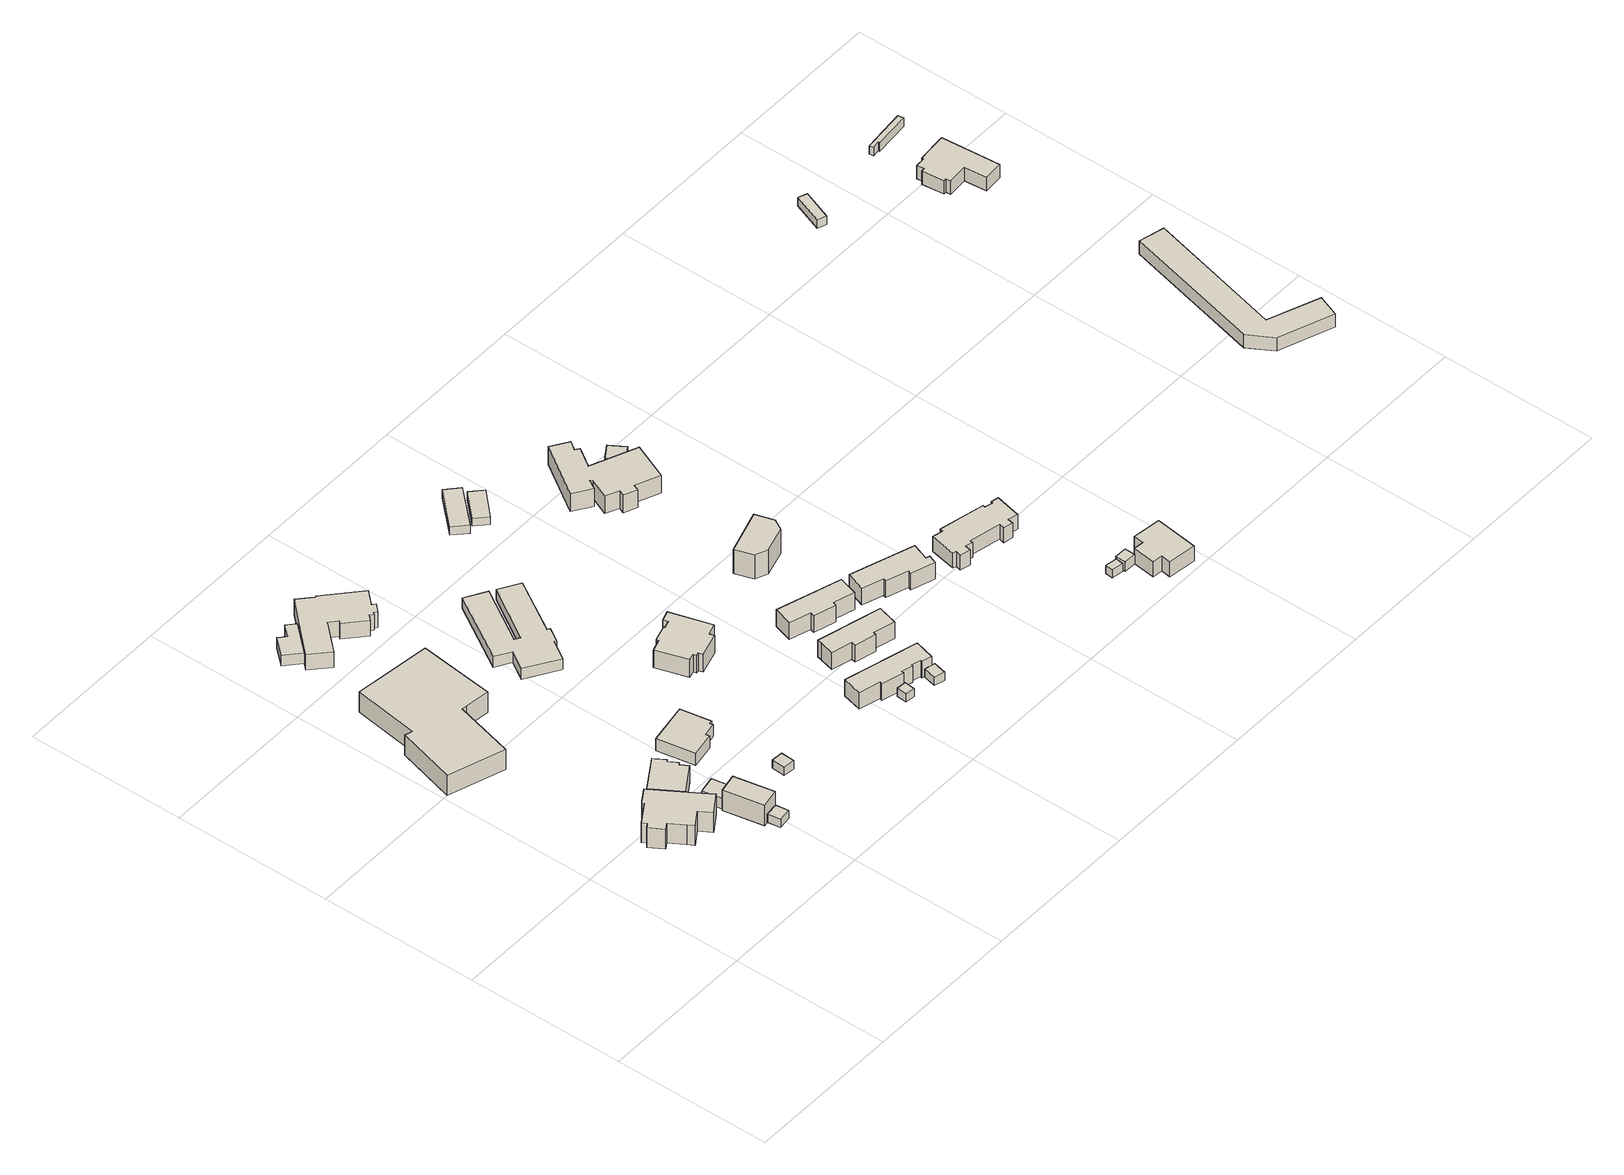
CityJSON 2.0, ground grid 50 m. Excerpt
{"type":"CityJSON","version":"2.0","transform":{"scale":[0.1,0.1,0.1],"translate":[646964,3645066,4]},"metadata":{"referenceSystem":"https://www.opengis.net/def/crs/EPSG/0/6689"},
"CityObjects":{
"building1":{"type":"Building","attributes":{"対照番号":"32161","class":"3001","usage":"411","yearOfConstruction":1986,"measuredHeight":8.7,"storeysAboveGround":1,"storeysBelowGround":0,"RiverFloodingRiskAttribute.description":"1","RiverFloodingRiskAttribute.rank":"3","RiverFloodingRiskAttribute.depth":3.7,"RiverFloodingRiskAttribute.adminType":"1","RiverFloodingRiskAttribute.scale":"2","RiverFloodingRiskAttribute.duration":62.4,"HighTideRiskAttribute.description":"1","HighTideRiskAttribute.rankOrg":"4","HighTideRiskAttribute.depth":1.94,"BuildingDetailAttribute.totalFloorArea":139,"BuildingDetailAttribute.buildingFootprintArea":139,"BuildingDetailAttribute.buildingStructureType":"601","BuildingDetailAttribute.buildingStructureOrgType":"601","BuildingDetailAttribute.urbanPlanType":"21","BuildingDetailAttribute.majorUsage":"411","BuildingDetailAttribute.orgUsage2":"4111","BuildingDetailAttribute.surveyYear":2022,"BuildingIDAttribute.prefecture":"43","BuildingIDAttribute.city":"43206"},"geometry":[{"type":"Solid","lod":"1","boundaries":[[[[0,1,2,3,4,5,6,7,8,9,10,11,12,13]],[[12,14,15,13]],[[11,16,14,12]],[[10,17,16,11]],[[9,18,17,10]],[[8,19,18,9]],[[7,20,19,8]],[[6,21,20,7]],[[5,22,21,6]],[[4,23,22,5]],[[3,24,23,4]],[[2,25,24,3]],[[1,26,25,2]],[[0,27,26,1]],[[13,15,27,0]],[[14,16,17,18,19,20,21,22,23,24,25,26,27,15]]]]}]},
"building2":{"type":"Building","attributes":{"対照番号":"32214","class":"3001","usage":"431","yearOfConstruction":1980,"measuredHeight":9.1,"storeysAboveGround":1,"storeysBelowGround":0,"RiverFloodingRiskAttribute.description":"1","RiverFloodingRiskAttribute.rank":"3","RiverFloodingRiskAttribute.depth":3.55,"RiverFloodingRiskAttribute.adminType":"1","RiverFloodingRiskAttribute.scale":"2","RiverFloodingRiskAttribute.duration":57.8,"HighTideRiskAttribute.description":"1","HighTideRiskAttribute.rankOrg":"4","HighTideRiskAttribute.depth":2.07,"BuildingDetailAttribute.totalFloorArea":484,"BuildingDetailAttribute.buildingFootprintArea":484,"BuildingDetailAttribute.buildingStructureType":"604","BuildingDetailAttribute.buildingStructureOrgType":"604","BuildingDetailAttribute.urbanPlanType":"21","BuildingDetailAttribute.majorUsage":"431","BuildingDetailAttribute.orgUsage2":"4312","BuildingDetailAttribute.surveyYear":2022,"BuildingIDAttribute.prefecture":"43","BuildingIDAttribute.city":"43206"},"geometry":[{"type":"Solid","lod":"1","boundaries":[[[[28,29,30,31,32,33,34,35,36,37]],[[36,38,39,37]],[[35,40,38,36]],[[34,41,40,35]],[[33,42,41,34]],[[32,43,42,33]],[[31,44,43,32]],[[30,45,44,31]],[[29,46,45,30]],[[28,47,46,29]],[[37,39,47,28]],[[38,40,41,42,43,44,45,46,47,39]]]]}]},
"building3":{"type":"Building","attributes":{"対照番号":"32169","class":"3001","usage":"411","yearOfConstruction":1970,"measuredHeight":7.9,"storeysAboveGround":2,"storeysBelowGround":0,"RiverFloodingRiskAttribute.description":"1","RiverFloodingRiskAttribute.rank":"3","RiverFloodingRiskAttribute.depth":3.73,"RiverFloodingRiskAttribute.adminType":"1","RiverFloodingRiskAttribute.scale":"2","RiverFloodingRiskAttribute.duration":62.4,"HighTideRiskAttribute.description":"1","HighTideRiskAttribute.rankOrg":"4","HighTideRiskAttribute.depth":1.89,"BuildingDetailAttribute.totalFloorArea":150,"BuildingDetailAttribute.buildingFootprintArea":100,"BuildingDetailAttribute.buildingStructureType":"601","BuildingDetailAttribute.buildingStructureOrgType":"601","BuildingDetailAttribute.urbanPlanType":"21","BuildingDetailAttribute.majorUsage":"411","BuildingDetailAttribute.orgUsage2":"4111","BuildingDetailAttribute.surveyYear":2022,"BuildingIDAttribute.prefecture":"43","BuildingIDAttribute.city":"43206"},"geometry":[{"type":"Solid","lod":"1","boundaries":[[[[48,49,50,51,52,53,54,55]],[[54,56,57,55]],[[53,58,56,54]],[[52,59,58,53]],[[51,60,59,52]],[[50,61,60,51]],[[49,62,61,50]],[[48,63,62,49]],[[55,57,63,48]],[[56,58,59,60,61,62,63,57]]]]}]},
"building4":{"type":"Building","attributes":{"class":"3003","usage":"411","yearOfConstruction":"0001","measuredHeight":-9999,"storeysAboveGround":1,"storeysBelowGround":0,"RiverFloodingRiskAttribute.description":"1","RiverFloodingRiskAttribute.rank":"3","RiverFloodingRiskAttribute.depth":3.76,"RiverFloodingRiskAttribute.adminType":"1","RiverFloodingRiskAttribute.scale":"2","RiverFloodingRiskAttribute.duration":57.1,"HighTideRiskAttribute.description":"1","HighTideRiskAttribute.rankOrg":"4","HighTideRiskAttribute.depth":2.51,"BuildingDetailAttribute.totalFloorArea":16,"BuildingDetailAttribute.buildingFootprintArea":16,"BuildingDetailAttribute.buildingStructureType":"601","BuildingDetailAttribute.buildingStructureOrgType":"601","BuildingDetailAttribute.urbanPlanType":"21","BuildingDetailAttribute.majorUsage":"411","BuildingDetailAttribute.orgUsage2":"4111","BuildingDetailAttribute.surveyYear":2022,"BuildingIDAttribute.prefecture":"43","BuildingIDAttribute.city":"43206"},"geometry":[{"type":"Solid","lod":"1","boundaries":[[[[64,65,66,67]],[[66,68,69,67]],[[65,70,68,66]],[[64,71,70,65]],[[67,69,71,64]],[[68,70,71,69]]]]}]},
"building5":{"type":"Building","attributes":{"対照番号":"32081","class":"3001","usage":"411","yearOfConstruction":1971,"measuredHeight":7.9,"storeysAboveGround":1,"storeysBelowGround":0,"RiverFloodingRiskAttribute.description":"1","RiverFloodingRiskAttribute.rank":"3","RiverFloodingRiskAttribute.depth":3.87,"RiverFloodingRiskAttribute.adminType":"1","RiverFloodingRiskAttribute.scale":"2","RiverFloodingRiskAttribute.duration":57.1,"HighTideRiskAttribute.description":"1","HighTideRiskAttribute.rankOrg":"4","HighTideRiskAttribute.depth":2.42,"BuildingDetailAttribute.totalFloorArea":78,"BuildingDetailAttribute.buildingFootprintArea":78,"BuildingDetailAttribute.buildingStructureType":"601","BuildingDetailAttribute.buildingStructureOrgType":"601","BuildingDetailAttribute.urbanPlanType":"21","BuildingDetailAttribute.majorUsage":"411","BuildingDetailAttribute.orgUsage2":"4111","BuildingDetailAttribute.surveyYear":2022,"BuildingIDAttribute.prefecture":"43","BuildingIDAttribute.city":"43206"},"geometry":[{"type":"Solid","lod":"1","boundaries":[[[[72,73,74,75]],[[74,76,77,75]],[[73,78,76,74]],[[72,79,78,73]],[[75,77,79,72]],[[76,78,79,77]]]]}]},
"building6":{"type":"Building","attributes":{"対照番号":"32170","class":"3001","usage":"411","yearOfConstruction":1970,"measuredHeight":6.6,"storeysAboveGround":1,"storeysBelowGround":0,"RiverFloodingRiskAttribute.description":"1","RiverFloodingRiskAttribute.rank":"3","RiverFloodingRiskAttribute.depth":3.94,"RiverFloodingRiskAttribute.adminType":"1","RiverFloodingRiskAttribute.scale":"2","RiverFloodingRiskAttribute.duration":57.1,"HighTideRiskAttribute.description":"1","HighTideRiskAttribute.rankOrg":"4","HighTideRiskAttribute.depth":2.49,"BuildingDetailAttribute.totalFloorArea":34,"BuildingDetailAttribute.buildingFootprintArea":34,"BuildingDetailAttribute.buildingStructureType":"601","BuildingDetailAttribute.buildingStructureOrgType":"601","BuildingDetailAttribute.urbanPlanType":"21","BuildingDetailAttribute.majorUsage":"411","BuildingDetailAttribute.orgUsage2":"4111","BuildingDetailAttribute.surveyYear":2022,"BuildingIDAttribute.prefecture":"43","BuildingIDAttribute.city":"43206"},"geometry":[{"type":"Solid","lod":"1","boundaries":[[[[80,81,82,83]],[[82,84,85,83]],[[81,86,84,82]],[[80,87,86,81]],[[83,85,87,80]],[[84,86,87,85]]]]}]},
"building7":{"type":"Building","attributes":{"対照番号":"32220","class":"3001","usage":"411","yearOfConstruction":"0001","measuredHeight":4.8,"storeysAboveGround":2,"storeysBelowGround":0,"RiverFloodingRiskAttribute.description":"1","RiverFloodingRiskAttribute.rank":"3","RiverFloodingRiskAttribute.depth":3.21,"RiverFloodingRiskAttribute.adminType":"1","RiverFloodingRiskAttribute.scale":"2","RiverFloodingRiskAttribute.duration":61.1,"HighTideRiskAttribute.description":"1","HighTideRiskAttribute.rankOrg":"4","HighTideRiskAttribute.depth":1.62,"BuildingDetailAttribute.totalFloorArea":88,"BuildingDetailAttribute.buildingFootprintArea":59,"BuildingDetailAttribute.buildingStructureType":"601","BuildingDetailAttribute.buildingStructureOrgType":"601","BuildingDetailAttribute.urbanPlanType":"21","BuildingDetailAttribute.majorUsage":"411","BuildingDetailAttribute.orgUsage2":"4111","BuildingDetailAttribute.surveyYear":2022,"BuildingIDAttribute.prefecture":"43","BuildingIDAttribute.city":"43206"},"geometry":[{"type":"Solid","lod":"1","boundaries":[[[[88,89,90,91,92,93,94,95]],[[94,96,97,95]],[[93,98,96,94]],[[92,99,98,93]],[[91,100,99,92]],[[90,101,100,91]],[[89,102,101,90]],[[88,103,102,89]],[[95,97,103,88]],[[96,98,99,100,101,102,103,97]]]]}]},
"building8":{"type":"Building","attributes":{"対照番号":"32167","class":"3001","usage":"411","yearOfConstruction":1992,"measuredHeight":5.3,"storeysAboveGround":1,"storeysBelowGround":0,"RiverFloodingRiskAttribute.description":"1","RiverFloodingRiskAttribute.rank":"3","RiverFloodingRiskAttribute.depth":3.11,"RiverFloodingRiskAttribute.adminType":"1","RiverFloodingRiskAttribute.scale":"2","RiverFloodingRiskAttribute.duration":62.2,"HighTideRiskAttribute.description":"1","HighTideRiskAttribute.rankOrg":"4","HighTideRiskAttribute.depth":1.49,"BuildingDetailAttribute.totalFloorArea":99,"BuildingDetailAttribute.buildingFootprintArea":99,"BuildingDetailAttribute.buildingStructureType":"601","BuildingDetailAttribute.buildingStructureOrgType":"601","BuildingDetailAttribute.urbanPlanType":"21","BuildingDetailAttribute.majorUsage":"411","BuildingDetailAttribute.orgUsage2":"4111","BuildingDetailAttribute.surveyYear":2022,"BuildingIDAttribute.prefecture":"43","BuildingIDAttribute.city":"43206"},"geometry":[{"type":"Solid","lod":"1","boundaries":[[[[104,105,106,107,108,109,110,111]],[[110,112,113,111]],[[109,114,112,110]],[[108,115,114,109]],[[107,116,115,108]],[[106,117,116,107]],[[105,118,117,106]],[[104,119,118,105]],[[111,113,119,104]],[[112,114,115,116,117,118,119,113]]]]}]},
"building9":{"type":"Building","attributes":{"対照番号":"32080","class":"3001","usage":"461","yearOfConstruction":"0001","measuredHeight":-9999,"storeysAboveGround":9999,"storeysBelowGround":9999,"RiverFloodingRiskAttribute.description":"1","RiverFloodingRiskAttribute.rank":"3","RiverFloodingRiskAttribute.depth":4.16,"RiverFloodingRiskAttribute.adminType":"1","RiverFloodingRiskAttribute.scale":"2","RiverFloodingRiskAttribute.duration":62.9,"HighTideRiskAttribute.description":"1","HighTideRiskAttribute.rankOrg":"4","HighTideRiskAttribute.depth":2.47,"BuildingDetailAttribute.totalFloorArea":-9999,"BuildingDetailAttribute.buildingFootprintArea":-9999,"BuildingDetailAttribute.buildingStructureType":"611","BuildingDetailAttribute.buildingStructureOrgType":"611","BuildingDetailAttribute.urbanPlanType":"21","BuildingDetailAttribute.majorUsage":"461","BuildingDetailAttribute.orgUsage2":"9999","BuildingDetailAttribute.surveyYear":"0001","BuildingIDAttribute.prefecture":"43","BuildingIDAttribute.city":"43206"},"geometry":[{"type":"Solid","lod":"1","boundaries":[[[[120,121,122,123]],[[122,124,125,123]],[[121,126,124,122]],[[120,127,126,121]],[[123,125,127,120]],[[124,126,127,125]]]]}]},
"building10":{"type":"Building","attributes":{"class":"3001","usage":"411","yearOfConstruction":"0001","measuredHeight":8.2,"storeysAboveGround":2,"storeysBelowGround":0,"RiverFloodingRiskAttribute.description":"1","RiverFloodingRiskAttribute.rank":"3","RiverFloodingRiskAttribute.depth":3.04,"RiverFloodingRiskAttribute.adminType":"1","RiverFloodingRiskAttribute.scale":"2","RiverFloodingRiskAttribute.duration":25.3,"HighTideRiskAttribute.description":"1","HighTideRiskAttribute.rankOrg":"4","HighTideRiskAttribute.depth":1.55,"BuildingDetailAttribute.totalFloorArea":241,"BuildingDetailAttribute.buildingFootprintArea":161,"BuildingDetailAttribute.buildingStructureType":"601","BuildingDetailAttribute.buildingStructureOrgType":"601","BuildingDetailAttribute.urbanPlanType":"21","BuildingDetailAttribute.majorUsage":"411","BuildingDetailAttribute.orgUsage2":"4111","BuildingDetailAttribute.surveyYear":2022,"BuildingIDAttribute.prefecture":"43","BuildingIDAttribute.city":"43206"},"geometry":[{"type":"Solid","lod":"1","boundaries":[[[[128,129,130,131,132,133,134,135,136,137,138,139,140,141,142,143,144,145]],[[144,146,147,145]],[[143,148,146,144]],[[142,149,148,143]],[[141,150,149,142]],[[140,151,150,141]],[[139,152,151,140]],[[138,153,152,139]],[[137,154,153,138]],[[136,155,154,137]],[[135,156,155,136]],[[134,157,156,135]],[[133,158,157,134]],[[132,159,158,133]],[[131,160,159,132]],[[130,161,160,131]],[[129,162,161,130]],[[128,163,162,129]],[[145,147,163,128]],[[146,148,149,150,151,152,153,154,155,156,157,158,159,160,161,162,163,147]]]]}]},
"building11":{"type":"Building","attributes":{"class":"3001","usage":"422","yearOfConstruction":2003,"measuredHeight":4.5,"storeysAboveGround":1,"storeysBelowGround":0,"RiverFloodingRiskAttribute.description":"1","RiverFloodingRiskAttribute.rank":"3","RiverFloodingRiskAttribute.depth":3.65,"RiverFloodingRiskAttribute.adminType":"1","RiverFloodingRiskAttribute.scale":"2","RiverFloodingRiskAttribute.duration":60.7,"HighTideRiskAttribute.description":"1","HighTideRiskAttribute.rankOrg":"4","HighTideRiskAttribute.depth":2.16,"BuildingDetailAttribute.totalFloorArea":389,"BuildingDetailAttribute.buildingFootprintArea":389,"BuildingDetailAttribute.buildingStructureType":"601","BuildingDetailAttribute.buildingStructureOrgType":"601","BuildingDetailAttribute.urbanPlanType":"21","BuildingDetailAttribute.majorUsage":"422","BuildingDetailAttribute.orgUsage2":"4226","BuildingDetailAttribute.surveyYear":2022,"BuildingIDAttribute.prefecture":"43","BuildingIDAttribute.city":"43206"},"geometry":[{"type":"Solid","lod":"1","boundaries":[[[[164,165,166,167,168,169,170,171,172,173,174,175,176,177]],[[176,178,179,177]],[[175,180,178,176]],[[174,181,180,175]],[[173,182,181,174]],[[172,183,182,173]],[[171,184,183,172]],[[170,185,184,171]],[[169,186,185,170]],[[168,187,186,169]],[[167,188,187,168]],[[166,189,188,167]],[[165,190,189,166]],[[164,191,190,165]],[[177,179,191,164]],[[178,180,181,182,183,184,185,186,187,188,189,190,191,179]]]]}]},
"building12":{"type":"Building","attributes":{"対照番号":"32176","class":"3001","usage":"411","yearOfConstruction":1984,"measuredHeight":7.9,"storeysAboveGround":1,"storeysBelowGround":0,"RiverFloodingRiskAttribute.description":"1","RiverFloodingRiskAttribute.rank":"3","RiverFloodingRiskAttribute.depth":4.77,"RiverFloodingRiskAttribute.adminType":"1","RiverFloodingRiskAttribute.scale":"2","RiverFloodingRiskAttribute.duration":63.1,"HighTideRiskAttribute.description":"1","HighTideRiskAttribute.rankOrg":"4","HighTideRiskAttribute.depth":2.95,"BuildingDetailAttribute.totalFloorArea":116,"BuildingDetailAttribute.buildingFootprintArea":116,"BuildingDetailAttribute.buildingStructureType":"601","BuildingDetailAttribute.buildingStructureOrgType":"601","BuildingDetailAttribute.urbanPlanType":"21","BuildingDetailAttribute.majorUsage":"411","BuildingDetailAttribute.orgUsage2":"4111","BuildingDetailAttribute.surveyYear":2022,"BuildingIDAttribute.prefecture":"43","BuildingIDAttribute.city":"43206"},"geometry":[{"type":"Solid","lod":"1","boundaries":[[[[192,193,194,195,196,197,198,199,200,201,202,203,204,205,206,207]],[[206,208,209,207]],[[205,210,208,206]],[[204,211,210,205]],[[203,212,211,204]],[[202,213,212,203]],[[201,214,213,202]],[[200,215,214,201]],[[199,216,215,200]],[[198,217,216,199]],[[197,218,217,198]],[[196,219,218,197]],[[195,220,219,196]],[[194,221,220,195]],[[193,222,221,194]],[[192,223,222,193]],[[207,209,223,192]],[[208,210,211,212,213,214,215,216,217,218,219,220,221,222,223,209]]]]}]},
"building13":{"type":"Building","attributes":{"対照番号":"32086","class":"3001","usage":"461","yearOfConstruction":"0001","measuredHeight":-9999,"storeysAboveGround":9999,"storeysBelowGround":9999,"RiverFloodingRiskAttribute.description":"1","RiverFloodingRiskAttribute.rank":"2","RiverFloodingRiskAttribute.depth":2.85,"RiverFloodingRiskAttribute.adminType":"1","RiverFloodingRiskAttribute.scale":"2","RiverFloodingRiskAttribute.duration":56.9,"HighTideRiskAttribute.description":"1","HighTideRiskAttribute.rankOrg":"4","HighTideRiskAttribute.depth":1.08,"BuildingDetailAttribute.totalFloorArea":-9999,"BuildingDetailAttribute.buildingFootprintArea":-9999,"BuildingDetailAttribute.buildingStructureType":"611","BuildingDetailAttribute.buildingStructureOrgType":"611","BuildingDetailAttribute.urbanPlanType":"21","BuildingDetailAttribute.majorUsage":"461","BuildingDetailAttribute.orgUsage2":"9999","BuildingDetailAttribute.surveyYear":"0001","BuildingIDAttribute.prefecture":"43","BuildingIDAttribute.city":"43206"},"geometry":[{"type":"Solid","lod":"1","boundaries":[[[[224,225,226,227]],[[226,228,229,227]],[[225,230,228,226]],[[224,231,230,225]],[[227,229,231,224]],[[228,230,231,229]]]]}]},
"building14":{"type":"Building","attributes":{"対照番号":"32084","class":"3001","usage":"412","yearOfConstruction":"0001","measuredHeight":6.8,"storeysAboveGround":2,"storeysBelowGround":0,"RiverFloodingRiskAttribute.description":"1","RiverFloodingRiskAttribute.rank":"2","RiverFloodingRiskAttribute.depth":2.83,"RiverFloodingRiskAttribute.adminType":"1","RiverFloodingRiskAttribute.scale":"2","RiverFloodingRiskAttribute.duration":56.9,"HighTideRiskAttribute.description":"1","HighTideRiskAttribute.rankOrg":"4","HighTideRiskAttribute.depth":1.31,"BuildingDetailAttribute.totalFloorArea":317,"BuildingDetailAttribute.buildingFootprintArea":158,"BuildingDetailAttribute.buildingStructureType":"602","BuildingDetailAttribute.buildingStructureOrgType":"602","BuildingDetailAttribute.urbanPlanType":"21","BuildingDetailAttribute.majorUsage":"412","BuildingDetailAttribute.orgUsage2":"4121","BuildingDetailAttribute.surveyYear":2022,"BuildingIDAttribute.prefecture":"43","BuildingIDAttribute.city":"43206"},"geometry":[{"type":"Solid","lod":"1","boundaries":[[[[232,233,234,235,236,237,238,239,240,241,242,243]],[[242,244,245,243]],[[241,246,244,242]],[[240,247,246,241]],[[239,248,247,240]],[[238,249,248,239]],[[237,250,249,238]],[[236,251,250,237]],[[235,252,251,236]],[[234,253,252,235]],[[233,254,253,234]],[[232,255,254,233]],[[243,245,255,232]],[[244,246,247,248,249,250,251,252,253,254,255,245]]]]}]},
"building15":{"type":"Building","attributes":{"対照番号":"32085","class":"3001","usage":"412","yearOfConstruction":"0001","measuredHeight":-9999,"storeysAboveGround":1,"storeysBelowGround":0,"RiverFloodingRiskAttribute.description":"1","RiverFloodingRiskAttribute.rank":"3","RiverFloodingRiskAttribute.depth":3,"RiverFloodingRiskAttribute.adminType":"1","RiverFloodingRiskAttribute.scale":"2","RiverFloodingRiskAttribute.duration":24.1,"HighTideRiskAttribute.description":"1","HighTideRiskAttribute.rankOrg":"4","HighTideRiskAttribute.depth":1.64,"BuildingDetailAttribute.totalFloorArea":14,"BuildingDetailAttribute.buildingFootprintArea":14,"BuildingDetailAttribute.buildingStructureType":"601","BuildingDetailAttribute.buildingStructureOrgType":"601","BuildingDetailAttribute.urbanPlanType":"21","BuildingDetailAttribute.majorUsage":"412","BuildingDetailAttribute.orgUsage2":"4121","BuildingDetailAttribute.surveyYear":2022,"BuildingIDAttribute.prefecture":"43","BuildingIDAttribute.city":"43206"},"geometry":[{"type":"Solid","lod":"1","boundaries":[[[[256,257,258,259]],[[258,260,261,259]],[[257,262,260,258]],[[256,263,262,257]],[[259,261,263,256]],[[260,262,263,261]]]]}]},
"building16":{"type":"Building","attributes":{"対照番号":"32174","class":"3001","usage":"412","yearOfConstruction":"0001","measuredHeight":6.6,"storeysAboveGround":2,"storeysBelowGround":0,"RiverFloodingRiskAttribute.description":"1","RiverFloodingRiskAttribute.rank":"2","RiverFloodingRiskAttribute.depth":2.86,"RiverFloodingRiskAttribute.adminType":"1","RiverFloodingRiskAttribute.scale":"2","RiverFloodingRiskAttribute.duration":21.6,"HighTideRiskAttribute.description":"1","HighTideRiskAttribute.rankOrg":"4","HighTideRiskAttribute.depth":1.04,"BuildingDetailAttribute.totalFloorArea":279,"BuildingDetailAttribute.buildingFootprintArea":140,"BuildingDetailAttribute.buildingStructureType":"602","BuildingDetailAttribute.buildingStructureOrgType":"602","BuildingDetailAttribute.urbanPlanType":"21","BuildingDetailAttribute.majorUsage":"412","BuildingDetailAttribute.orgUsage2":"4121","BuildingDetailAttribute.surveyYear":2022,"BuildingIDAttribute.prefecture":"43","BuildingIDAttribute.city":"43206"},"geometry":[{"type":"Solid","lod":"1","boundaries":[[[[264,265,266,267,268,269,270,271,272]],[[271,273,274,272]],[[270,275,273,271]],[[269,276,275,270]],[[268,277,276,269]],[[267,278,277,268]],[[266,279,278,267]],[[265,280,279,266]],[[264,281,280,265]],[[272,274,281,264]],[[273,275,276,277,278,279,280,281,274]]]]}]},
"building17":{"type":"Building","attributes":{"対照番号":"32172","class":"3001","usage":"412","yearOfConstruction":"0001","measuredHeight":6.7,"storeysAboveGround":2,"storeysBelowGround":0,"RiverFloodingRiskAttribute.description":"1","RiverFloodingRiskAttribute.rank":"2","RiverFloodingRiskAttribute.depth":2.9,"RiverFloodingRiskAttribute.adminType":"1","RiverFloodingRiskAttribute.scale":"2","RiverFloodingRiskAttribute.duration":21.6,"HighTideRiskAttribute.description":"1","HighTideRiskAttribute.rankOrg":"4","HighTideRiskAttribute.depth":1.39,"BuildingDetailAttribute.totalFloorArea":279,"BuildingDetailAttribute.buildingFootprintArea":140,"BuildingDetailAttribute.buildingStructureType":"602","BuildingDetailAttribute.buildingStructureOrgType":"602","BuildingDetailAttribute.urbanPlanType":"21","BuildingDetailAttribute.majorUsage":"412","BuildingDetailAttribute.orgUsage2":"4121","BuildingDetailAttribute.surveyYear":2022,"BuildingIDAttribute.prefecture":"43","BuildingIDAttribute.city":"43206"},"geometry":[{"type":"Solid","lod":"1","boundaries":[[[[282,283,284,285,286,287,288,289]],[[288,290,291,289]],[[287,292,290,288]],[[286,293,292,287]],[[285,294,293,286]],[[284,295,294,285]],[[283,296,295,284]],[[282,297,296,283]],[[289,291,297,282]],[[290,292,293,294,295,296,297,291]]]]}]},
"building18":{"type":"Building","attributes":{"class":"3001","usage":"461","yearOfConstruction":"0001","measuredHeight":-9999,"storeysAboveGround":9999,"storeysBelowGround":9999,"RiverFloodingRiskAttribute.description":"1","RiverFloodingRiskAttribute.rank":"3","RiverFloodingRiskAttribute.depth":3.75,"RiverFloodingRiskAttribute.adminType":"1","RiverFloodingRiskAttribute.scale":"2","RiverFloodingRiskAttribute.duration":57.8,"HighTideRiskAttribute.description":"1","HighTideRiskAttribute.rankOrg":"4","HighTideRiskAttribute.depth":2.17,"BuildingDetailAttribute.totalFloorArea":-9999,"BuildingDetailAttribute.buildingFootprintArea":-9999,"BuildingDetailAttribute.buildingStructureType":"611","BuildingDetailAttribute.buildingStructureOrgType":"611","BuildingDetailAttribute.urbanPlanType":"21","BuildingDetailAttribute.majorUsage":"461","BuildingDetailAttribute.orgUsage2":"9999","BuildingDetailAttribute.surveyYear":"0001","BuildingIDAttribute.prefecture":"43","BuildingIDAttribute.city":"43206"},"geometry":[{"type":"Solid","lod":"1","boundaries":[[[[298,299,300,301]],[[300,302,303,301]],[[299,304,302,300]],[[298,305,304,299]],[[301,303,305,298]],[[302,304,305,303]]]]}]},
"building19":{"type":"Building","attributes":{"class":"3003","usage":"461","yearOfConstruction":"0001","measuredHeight":-9999,"storeysAboveGround":9999,"storeysBelowGround":9999,"RiverFloodingRiskAttribute.description":"1","RiverFloodingRiskAttribute.rank":"3","RiverFloodingRiskAttribute.depth":3.64,"RiverFloodingRiskAttribute.adminType":"1","RiverFloodingRiskAttribute.scale":"2","RiverFloodingRiskAttribute.duration":57.8,"HighTideRiskAttribute.description":"1","HighTideRiskAttribute.rankOrg":"4","HighTideRiskAttribute.depth":2.03,"BuildingDetailAttribute.totalFloorArea":-9999,"BuildingDetailAttribute.buildingFootprintArea":-9999,"BuildingDetailAttribute.buildingStructureType":"611","BuildingDetailAttribute.buildingStructureOrgType":"611","BuildingDetailAttribute.urbanPlanType":"21","BuildingDetailAttribute.majorUsage":"461","BuildingDetailAttribute.orgUsage2":"9999","BuildingDetailAttribute.surveyYear":"0001","BuildingIDAttribute.prefecture":"43","BuildingIDAttribute.city":"43206"},"geometry":[{"type":"Solid","lod":"1","boundaries":[[[[306,307,308,309]],[[308,310,311,309]],[[307,312,310,308]],[[306,313,312,307]],[[309,311,313,306]],[[310,312,313,311]]]]}]},
"building20":{"type":"Building","attributes":{"対照番号":"32173","class":"3001","usage":"411","yearOfConstruction":2007,"measuredHeight":9.3,"storeysAboveGround":2,"storeysBelowGround":0,"RiverFloodingRiskAttribute.description":"1","RiverFloodingRiskAttribute.rank":"3","RiverFloodingRiskAttribute.depth":3.5,"RiverFloodingRiskAttribute.adminType":"1","RiverFloodingRiskAttribute.scale":"2","RiverFloodingRiskAttribute.duration":57.9,"HighTideRiskAttribute.description":"1","HighTideRiskAttribute.rankOrg":"4","HighTideRiskAttribute.depth":1.65,"BuildingDetailAttribute.totalFloorArea":124,"BuildingDetailAttribute.buildingFootprintArea":62,"BuildingDetailAttribute.buildingStructureType":"604","BuildingDetailAttribute.buildingStructureOrgType":"604","BuildingDetailAttribute.urbanPlanType":"21","BuildingDetailAttribute.majorUsage":"411","BuildingDetailAttribute.orgUsage2":"4111","BuildingDetailAttribute.surveyYear":2022,"BuildingIDAttribute.prefecture":"43","BuildingIDAttribute.city":"43206"},"geometry":[{"type":"Solid","lod":"1","boundaries":[[[[314,315,316,317,318,319]],[[318,320,321,319]],[[317,322,320,318]],[[316,323,322,317]],[[315,324,323,316]],[[314,325,324,315]],[[319,321,325,314]],[[320,322,323,324,325,321]]]]}]},
"building21":{"type":"Building","attributes":{"対照番号":"32175","class":"3001","usage":"412","yearOfConstruction":"0001","measuredHeight":6.7,"storeysAboveGround":2,"storeysBelowGround":0,"RiverFloodingRiskAttribute.description":"1","RiverFloodingRiskAttribute.rank":"2","RiverFloodingRiskAttribute.depth":2.87,"RiverFloodingRiskAttribute.adminType":"1","RiverFloodingRiskAttribute.scale":"2","RiverFloodingRiskAttribute.duration":22.2,"HighTideRiskAttribute.description":"1","HighTideRiskAttribute.rankOrg":"4","HighTideRiskAttribute.depth":1.37,"BuildingDetailAttribute.totalFloorArea":314,"BuildingDetailAttribute.buildingFootprintArea":157,"BuildingDetailAttribute.buildingStructureType":"602","BuildingDetailAttribute.buildingStructureOrgType":"602","BuildingDetailAttribute.urbanPlanType":"21","BuildingDetailAttribute.majorUsage":"412","BuildingDetailAttribute.orgUsage2":"4121","BuildingDetailAttribute.surveyYear":2022,"BuildingIDAttribute.prefecture":"43","BuildingIDAttribute.city":"43206"},"geometry":[{"type":"Solid","lod":"1","boundaries":[[[[326,327,328,329,330,331,332,333,334,335]],[[334,336,337,335]],[[333,338,336,334]],[[332,339,338,333]],[[331,340,339,332]],[[330,341,340,331]],[[329,342,341,330]],[[328,343,342,329]],[[327,344,343,328]],[[326,345,344,327]],[[335,337,345,326]],[[336,338,339,340,341,342,343,344,345,337]]]]}]},
"building22":{"type":"Building","attributes":{"class":"3001","usage":"411","yearOfConstruction":1993,"measuredHeight":9,"storeysAboveGround":2,"storeysBelowGround":0,"RiverFloodingRiskAttribute.description":"1","RiverFloodingRiskAttribute.rank":"3","RiverFloodingRiskAttribute.depth":3.01,"RiverFloodingRiskAttribute.adminType":"1","RiverFloodingRiskAttribute.scale":"2","RiverFloodingRiskAttribute.duration":23.4,"HighTideRiskAttribute.description":"1","HighTideRiskAttribute.rankOrg":"4","HighTideRiskAttribute.depth":1.53,"BuildingDetailAttribute.totalFloorArea":207,"BuildingDetailAttribute.buildingFootprintArea":157,"BuildingDetailAttribute.buildingStructureType":"601","BuildingDetailAttribute.buildingStructureOrgType":"601","BuildingDetailAttribute.urbanPlanType":"21","BuildingDetailAttribute.majorUsage":"411","BuildingDetailAttribute.orgUsage2":"4111","BuildingDetailAttribute.surveyYear":2022,"BuildingIDAttribute.prefecture":"43","BuildingIDAttribute.city":"43206"},"geometry":[{"type":"Solid","lod":"1","boundaries":[[[[346,347,348,349,350,351,352,353,354,355,356,357,358,359,360,361]],[[360,362,363,361]],[[359,364,362,360]],[[358,365,364,359]],[[357,366,365,358]],[[356,367,366,357]],[[355,368,367,356]],[[354,369,368,355]],[[353,370,369,354]],[[352,371,370,353]],[[351,372,371,352]],[[350,373,372,351]],[[349,374,373,350]],[[348,375,374,349]],[[347,376,375,348]],[[346,377,376,347]],[[361,363,377,346]],[[362,364,365,366,367,368,369,370,371,372,373,374,375,376,377,363]]]]}]},
"building23":{"type":"Building","attributes":{"class":"3003","usage":"461","yearOfConstruction":"0001","measuredHeight":-9999,"storeysAboveGround":9999,"storeysBelowGround":9999,"RiverFloodingRiskAttribute.description":"1","RiverFloodingRiskAttribute.rank":"2","RiverFloodingRiskAttribute.depth":2.96,"RiverFloodingRiskAttribute.adminType":"1","RiverFloodingRiskAttribute.scale":"2","RiverFloodingRiskAttribute.duration":22.5,"BuildingDetailAttribute.totalFloorArea":-9999,"BuildingDetailAttribute.buildingFootprintArea":-9999,"BuildingDetailAttribute.buildingStructureType":"611","BuildingDetailAttribute.buildingStructureOrgType":"611","BuildingDetailAttribute.urbanPlanType":"21","BuildingDetailAttribute.majorUsage":"461","BuildingDetailAttribute.orgUsage2":"9999","BuildingDetailAttribute.surveyYear":"0001","BuildingIDAttribute.prefecture":"43","BuildingIDAttribute.city":"43206"},"geometry":[{"type":"Solid","lod":"1","boundaries":[[[[378,379,380,381]],[[380,382,383,381]],[[379,384,382,380]],[[378,385,384,379]],[[381,383,385,378]],[[382,384,385,383]]]]}]},
"building24":{"type":"Building","attributes":{"対照番号":"32171","class":"3001","usage":"412","yearOfConstruction":"0001","measuredHeight":6.8,"storeysAboveGround":2,"storeysBelowGround":0,"RiverFloodingRiskAttribute.description":"1","RiverFloodingRiskAttribute.rank":"2","RiverFloodingRiskAttribute.depth":2.86,"RiverFloodingRiskAttribute.adminType":"1","RiverFloodingRiskAttribute.scale":"2","RiverFloodingRiskAttribute.duration":56.4,"HighTideRiskAttribute.description":"1","HighTideRiskAttribute.rankOrg":"4","HighTideRiskAttribute.depth":1.42,"BuildingDetailAttribute.totalFloorArea":414,"BuildingDetailAttribute.buildingFootprintArea":207,"BuildingDetailAttribute.buildingStructureType":"602","BuildingDetailAttribute.buildingStructureOrgType":"602","BuildingDetailAttribute.urbanPlanType":"21","BuildingDetailAttribute.majorUsage":"412","BuildingDetailAttribute.orgUsage2":"4121","BuildingDetailAttribute.surveyYear":2022,"BuildingIDAttribute.prefecture":"43","BuildingIDAttribute.city":"43206"},"geometry":[{"type":"Solid","lod":"1","boundaries":[[[[386,387,388,389,390,391,392,393,394,395,396,397,398,399,400,401,402,403,404,405]],[[404,406,407,405]],[[403,408,406,404]],[[402,409,408,403]],[[401,410,409,402]],[[400,411,410,401]],[[399,412,411,400]],[[398,413,412,399]],[[397,414,413,398]],[[396,415,414,397]],[[395,416,415,396]],[[394,417,416,395]],[[393,418,417,394]],[[392,419,418,393]],[[391,420,419,392]],[[390,421,420,391]],[[389,422,421,390]],[[388,423,422,389]],[[387,424,423,388]],[[386,425,424,387]],[[405,407,425,386]],[[406,408,409,410,411,412,413,414,415,416,417,418,419,420,421,422,423,424,425,407]]]]}]},
"building25":{"type":"Building","attributes":{"class":"3001","usage":"461","yearOfConstruction":"0001","measuredHeight":-9999,"storeysAboveGround":9999,"storeysBelowGround":9999,"RiverFloodingRiskAttribute.description":"1","RiverFloodingRiskAttribute.rank":"2","RiverFloodingRiskAttribute.depth":2.74,"RiverFloodingRiskAttribute.adminType":"1","RiverFloodingRiskAttribute.scale":"2","RiverFloodingRiskAttribute.duration":21.7,"HighTideRiskAttribute.description":"1","HighTideRiskAttribute.rankOrg":"3","HighTideRiskAttribute.depth":0.84,"BuildingDetailAttribute.totalFloorArea":-9999,"BuildingDetailAttribute.buildingFootprintArea":-9999,"BuildingDetailAttribute.buildingStructureType":"611","BuildingDetailAttribute.buildingStructureOrgType":"611","BuildingDetailAttribute.urbanPlanType":"21","BuildingDetailAttribute.majorUsage":"461","BuildingDetailAttribute.orgUsage2":"9999","BuildingDetailAttribute.surveyYear":"0001","BuildingIDAttribute.prefecture":"43","BuildingIDAttribute.city":"43206"},"geometry":[{"type":"Solid","lod":"1","boundaries":[[[[426,427,428,429]],[[428,430,431,429]],[[427,432,430,428]],[[426,433,432,427]],[[429,431,433,426]],[[430,432,433,431]]]]}]},
"building26":{"type":"Building","attributes":{"class":"3001","usage":"422","yearOfConstruction":"0001","measuredHeight":3.8,"storeysAboveGround":1,"storeysBelowGround":0,"RiverFloodingRiskAttribute.description":"1","RiverFloodingRiskAttribute.rank":"2","RiverFloodingRiskAttribute.depth":2.74,"RiverFloodingRiskAttribute.adminType":"1","RiverFloodingRiskAttribute.scale":"2","RiverFloodingRiskAttribute.duration":21.7,"HighTideRiskAttribute.description":"1","HighTideRiskAttribute.rankOrg":"3","HighTideRiskAttribute.depth":0.84,"BuildingDetailAttribute.totalFloorArea":12,"BuildingDetailAttribute.buildingFootprintArea":12,"BuildingDetailAttribute.buildingStructureType":"601","BuildingDetailAttribute.buildingStructureOrgType":"601","BuildingDetailAttribute.urbanPlanType":"21","BuildingDetailAttribute.majorUsage":"422","BuildingDetailAttribute.orgUsage2":"4227","BuildingDetailAttribute.surveyYear":2022,"BuildingIDAttribute.prefecture":"43","BuildingIDAttribute.city":"43206"},"geometry":[{"type":"Solid","lod":"1","boundaries":[[[[434,435,436,437]],[[436,438,439,437]],[[435,440,438,436]],[[434,441,440,435]],[[437,439,441,434]],[[438,440,441,439]]]]}]},
"building27":{"type":"Building","attributes":{"class":"3001","usage":"422","yearOfConstruction":"0001","measuredHeight":6.5,"storeysAboveGround":2,"storeysBelowGround":0,"RiverFloodingRiskAttribute.description":"1","RiverFloodingRiskAttribute.rank":"2","RiverFloodingRiskAttribute.depth":2.62,"RiverFloodingRiskAttribute.adminType":"1","RiverFloodingRiskAttribute.scale":"2","RiverFloodingRiskAttribute.duration":21.7,"HighTideRiskAttribute.description":"1","HighTideRiskAttribute.rankOrg":"4","HighTideRiskAttribute.depth":1.02,"BuildingDetailAttribute.totalFloorArea":293,"BuildingDetailAttribute.buildingFootprintArea":146,"BuildingDetailAttribute.buildingStructureType":"602","BuildingDetailAttribute.buildingStructureOrgType":"602","BuildingDetailAttribute.urbanPlanType":"21","BuildingDetailAttribute.majorUsage":"422","BuildingDetailAttribute.orgUsage2":"4227","BuildingDetailAttribute.surveyYear":2022,"BuildingIDAttribute.prefecture":"43","BuildingIDAttribute.city":"43206"},"geometry":[{"type":"Solid","lod":"1","boundaries":[[[[442,443,444,445,446,447,448,449]],[[448,450,451,449]],[[447,452,450,448]],[[446,453,452,447]],[[445,454,453,446]],[[444,455,454,445]],[[443,456,455,444]],[[442,457,456,443]],[[449,451,457,442]],[[450,452,453,454,455,456,457,451]]]]}]},
"building28":{"type":"Building","attributes":{"class":"3003","usage":"461","yearOfConstruction":"0001","measuredHeight":-9999,"storeysAboveGround":9999,"storeysBelowGround":9999,"RiverFloodingRiskAttribute.description":"1","RiverFloodingRiskAttribute.rank":"3","RiverFloodingRiskAttribute.depth":3.62,"RiverFloodingRiskAttribute.adminType":"1","RiverFloodingRiskAttribute.scale":"2","RiverFloodingRiskAttribute.duration":58.4,"HighTideRiskAttribute.description":"1","HighTideRiskAttribute.rankOrg":"4","HighTideRiskAttribute.depth":2.14,"BuildingDetailAttribute.totalFloorArea":-9999,"BuildingDetailAttribute.buildingFootprintArea":-9999,"BuildingDetailAttribute.buildingStructureType":"611","BuildingDetailAttribute.buildingStructureOrgType":"611","BuildingDetailAttribute.urbanPlanType":"21","BuildingDetailAttribute.majorUsage":"461","BuildingDetailAttribute.orgUsage2":"9999","BuildingDetailAttribute.surveyYear":"0001","BuildingIDAttribute.prefecture":"43","BuildingIDAttribute.city":"43206"},"geometry":[{"type":"Solid","lod":"1","boundaries":[[[[458,459,460,461]],[[460,462,463,461]],[[459,464,462,460]],[[458,465,464,459]],[[461,463,465,458]],[[462,464,465,463]]]]}]},
"building29":{"type":"Building","attributes":{"対照番号":"32183","class":"3001","usage":"401","yearOfConstruction":1992,"measuredHeight":5.7,"storeysAboveGround":1,"storeysBelowGround":0,"RiverFloodingRiskAttribute.description":"1","RiverFloodingRiskAttribute.rank":"3","RiverFloodingRiskAttribute.depth":3.03,"RiverFloodingRiskAttribute.adminType":"1","RiverFloodingRiskAttribute.scale":"2","RiverFloodingRiskAttribute.duration":55.9,"HighTideRiskAttribute.description":"1","HighTideRiskAttribute.rankOrg":"4","HighTideRiskAttribute.depth":1.65,"BuildingDetailAttribute.totalFloorArea":529,"BuildingDetailAttribute.buildingFootprintArea":529,"BuildingDetailAttribute.buildingStructureType":"604","BuildingDetailAttribute.buildingStructureOrgType":"604","BuildingDetailAttribute.urbanPlanType":"21","BuildingDetailAttribute.majorUsage":"401","BuildingDetailAttribute.orgUsage2":"4011","BuildingDetailAttribute.surveyYear":2022,"BuildingIDAttribute.prefecture":"43","BuildingIDAttribute.city":"43206"},"geometry":[{"type":"Solid","lod":"1","boundaries":[[[[466,467,468,469,470,471,472]],[[471,473,474,472]],[[470,475,473,471]],[[469,476,475,470]],[[468,477,476,469]],[[467,478,477,468]],[[466,479,478,467]],[[472,474,479,466]],[[473,475,476,477,478,479,474]]]]}]},
"building30":{"type":"Building","attributes":{"対照番号":"32248","class":"3001","usage":"411","yearOfConstruction":1988,"measuredHeight":5.6,"storeysAboveGround":2,"storeysBelowGround":0,"RiverFloodingRiskAttribute.description":"1","RiverFloodingRiskAttribute.rank":"3","RiverFloodingRiskAttribute.depth":3.47,"RiverFloodingRiskAttribute.adminType":"1","RiverFloodingRiskAttribute.scale":"2","RiverFloodingRiskAttribute.duration":58.3,"HighTideRiskAttribute.description":"1","HighTideRiskAttribute.rankOrg":"4","HighTideRiskAttribute.depth":1.91,"BuildingDetailAttribute.totalFloorArea":385,"BuildingDetailAttribute.buildingFootprintArea":192,"BuildingDetailAttribute.buildingStructureType":"604","BuildingDetailAttribute.buildingStructureOrgType":"604","BuildingDetailAttribute.urbanPlanType":"21","BuildingDetailAttribute.majorUsage":"411","BuildingDetailAttribute.orgUsage2":"4111","BuildingDetailAttribute.surveyYear":2022,"BuildingIDAttribute.prefecture":"43","BuildingIDAttribute.city":"43206"},"geometry":[{"type":"Solid","lod":"1","boundaries":[[[[480,481,482,483,484,485,486,487,488,489,490,491]],[[490,492,493,491]],[[489,494,492,490]],[[488,495,494,489]],[[487,496,495,488]],[[486,497,496,487]],[[485,498,497,486]],[[484,499,498,485]],[[483,500,499,484]],[[482,501,500,483]],[[481,502,501,482]],[[480,503,502,481]],[[491,493,503,480]],[[492,494,495,496,497,498,499,500,501,502,503,493]]]]}]},
"building31":{"type":"Building","attributes":{"class":"3003","usage":"461","yearOfConstruction":"0001","measuredHeight":-9999,"storeysAboveGround":9999,"storeysBelowGround":9999,"RiverFloodingRiskAttribute.description":"1","RiverFloodingRiskAttribute.rank":"3","RiverFloodingRiskAttribute.depth":3.15,"RiverFloodingRiskAttribute.adminType":"1","RiverFloodingRiskAttribute.scale":"2","RiverFloodingRiskAttribute.duration":56.9,"HighTideRiskAttribute.description":"1","HighTideRiskAttribute.rankOrg":"4","HighTideRiskAttribute.depth":1.71,"BuildingDetailAttribute.totalFloorArea":-9999,"BuildingDetailAttribute.buildingFootprintArea":-9999,"BuildingDetailAttribute.buildingStructureType":"611","BuildingDetailAttribute.buildingStructureOrgType":"611","BuildingDetailAttribute.urbanPlanType":"21","BuildingDetailAttribute.majorUsage":"461","BuildingDetailAttribute.orgUsage2":"9999","BuildingDetailAttribute.surveyYear":"0001","BuildingIDAttribute.prefecture":"43","BuildingIDAttribute.city":"43206"},"geometry":[{"type":"Solid","lod":"1","boundaries":[[[[504,505,506,507,508,509]],[[508,510,511,509]],[[507,512,510,508]],[[506,513,512,507]],[[505,514,513,506]],[[504,515,514,505]],[[509,511,515,504]],[[510,512,513,514,515,511]]]]}]}
},
"vertices":[
[339,351,14],[315,388,14],[269,358,14],[257,377,14],[228,422,14],[209,410,14],[182,453,14],[196,462,14],[187,476,14],[251,517,14],[247,523,14],[254,528,14],[294,553,14],[399,391,14],[294,553,86],[399,391,86],[254,528,86],[247,523,86],[251,517,86],[187,476,86],[196,462,86],[182,453,86],[209,410,86],[228,422,86],[257,377,86],[269,358,86],[315,388,86],[339,351,86],
[351,1346,15],[323,1109,15],[243,1119,15],[229,1121,15],[180,933,15],[4,991,15],[55,1177,15],[78,1170,15],[109,1376,15],[238,1360,15],[109,1376,89],[238,1360,89],[78,1170,89],[55,1177,89],[4,991,89],[180,933,89],[229,1121,89],[243,1119,89],[323,1109,89],[351,1346,89],
[424,579,14],[441,551,14],[434,546,14],[449,522,14],[365,467,14],[308,555,14],[407,618,14],[430,583,14],[407,618,76],[430,583,76],[308,555,76],[365,467,76],[449,522,76],[434,546,76],[441,551,76],[424,579,76],
[463,223,16],[457,263,16],[498,268,16],[504,228,16],[498,268,46],[504,228,46],[457,263,46],[463,223,46],
[444,261,14],[419,386,14],[478,398,14],[503,273,14],[478,398,89],[503,273,89],[419,386,89],[444,261,89],
[424,391,13],[413,452,13],[467,462,13],[478,400,13],[467,462,51],[478,400,51],[413,452,51],[424,391,51],
[237,1691,19],[232,1685,19],[160,1605,19],[114,1646,19],[161,1699,19],[183,1680,19],[213,1713,19],[232,1696,19],[213,1713,57],[232,1696,57],[183,1680,57],[161,1699,57],[114,1646,57],[160,1605,57],[232,1685,57],[237,1691,57],
[617,588,23],[619,578,23],[577,571,23],[579,558,23],[503,544,23],[481,663,23],[610,686,23],[627,590,23],[610,686,67],[627,590,67],[481,663,67],[503,544,67],[579,558,67],[577,571,67],[619,578,67],[617,588,67],
[665,340,13],[628,343,13],[631,386,13],[667,384,13],[631,386,43],[667,384,43],[628,343,43],[665,340,43],
[336,1707,19],[440,1612,19],[403,1572,19],[413,1563,19],[392,1540,19],[383,1548,19],[377,1541,19],[367,1550,19],[353,1535,19],[294,1590,19],[300,1597,19],[276,1619,19],[234,1574,19],[198,1534,19],[143,1585,19],[232,1681,19],[290,1744,19],[333,1704,19],[290,1744,76],[333,1704,76],[232,1681,76],[143,1585,76],[198,1534,76],[234,1574,76],[276,1619,76],[300,1597,76],[294,1590,76],[353,1535,76],[367,1550,76],[377,1541,76],[383,1548,76],[392,1540,76],[413,1563,76],[403,1572,76],[440,1612,76],[336,1707,76],
[554,1207,15],[571,1196,15],[675,1364,15],[738,1326,15],[639,1163,15],[647,1158,15],[620,1113,15],[614,1117,15],[577,1058,15],[478,1120,15],[514,1178,15],[467,1207,15],[593,1414,15],[657,1375,15],[593,1414,54],[657,1375,54],[467,1207,54],[514,1178,54],[478,1120,54],[577,1058,54],[614,1117,54],[620,1113,54],[647,1158,54],[639,1163,54],[738,1326,54],[675,1364,54],[571,1196,54],[554,1207,54],
[886,808,1],[891,793,1],[815,770,1],[810,784,1],[801,781,1],[798,791,1],[776,785,1],[745,884,1],[783,896,1],[781,904,1],[831,919,1],[832,915,1],[855,922,1],[850,937,1],[883,948,1],[922,819,1],[883,948,66],[922,819,66],[850,937,66],[855,922,66],[832,915,66],[831,919,66],[781,904,66],[783,896,66],[745,884,66],[776,785,66],[798,791,66],[801,781,66],[810,784,66],[815,770,66],[891,793,66],[886,808,66],
[1071,257,27],[1041,260,27],[1044,293,27],[1074,290,27],[1044,293,57],[1074,290,57],[1041,260,57],[1071,257,57],
[1175,281,23],[1143,290,23],[1145,295,23],[1117,302,23],[1115,298,23],[1081,307,23],[1079,299,23],[1009,317,23],[1012,325,23],[945,343,23],[961,405,23],[1192,344,23],[961,405,83],[1192,344,83],[945,343,83],[1012,325,83],[1009,317,83],[1079,299,83],[1081,307,83],[1115,298,83],[1117,302,83],[1145,295,83],[1143,290,83],[1175,281,83],
[1175,237,22],[1142,245,22],[1151,286,22],[1185,279,22],[1151,286,52],[1185,279,52],[1142,245,52],[1175,237,52],
[1216,440,24],[1149,458,24],[1146,448,24],[1079,465,24],[1082,479,24],[1018,495,24],[1029,541,24],[1033,555,24],[1233,503,24],[1033,555,85],[1233,503,85],[1029,541,85],[1018,495,85],[1082,479,85],[1079,465,85],[1146,448,85],[1149,458,85],[1216,440,85],
[1237,594,24],[1172,613,24],[1168,602,24],[1099,623,24],[1103,636,24],[1037,656,24],[1055,715,24],[1255,654,24],[1055,715,85],[1255,654,85],[1037,656,85],[1103,636,85],[1099,623,85],[1168,602,85],[1172,613,85],[1237,594,85],
[833,1581,14],[794,1618,14],[893,1725,14],[933,1688,14],[893,1725,44],[933,1688,44],[794,1618,44],[833,1581,44],
[892,1559,15],[857,1593,15],[929,1668,15],[965,1634,15],[929,1668,44],[965,1634,44],[857,1593,44],[892,1559,44],
[1292,890,12],[1209,867,12],[1171,882,12],[1153,940,12],[1293,983,12],[1311,925,12],[1293,983,100],[1311,925,100],[1153,940,100],[1171,882,100],[1209,867,100],[1292,890,100],
[1462,532,24],[1473,528,24],[1464,501,24],[1390,525,24],[1394,535,24],[1325,558,24],[1328,568,24],[1263,590,24],[1283,650,24],[1480,585,24],[1283,650,84],[1480,585,84],[1263,590,84],[1328,568,84],[1325,558,84],[1394,535,84],[1390,525,84],[1464,501,84],[1473,528,84],[1462,532,84],
[1204,1525,15],[1217,1515,15],[1178,1456,15],[1320,1396,15],[1272,1282,15],[1197,1314,15],[1189,1296,15],[1149,1313,15],[1156,1331,15],[1116,1350,15],[1143,1412,15],[1137,1417,15],[1120,1389,15],[1064,1426,15],[1170,1586,15],[1223,1551,15],[1170,1586,80],[1223,1551,80],[1064,1426,80],[1120,1389,80],[1137,1417,80],[1143,1412,80],[1116,1350,80],[1156,1331,80],[1149,1313,80],[1189,1296,80],[1197,1314,80],[1272,1282,80],[1320,1396,80],[1178,1456,80],[1217,1515,80],[1204,1525,80],
[1284,1412,23],[1253,1459,23],[1294,1486,23],[1325,1439,23],[1294,1486,53],[1325,1439,53],[1253,1459,53],[1284,1412,53],
[1719,538,23],[1744,532,23],[1745,538,23],[1769,533,23],[1751,452,23],[1720,459,23],[1717,442,23],[1687,448,23],[1691,465,23],[1593,486,23],[1591,477,23],[1569,482,23],[1565,463,23],[1532,471,23],[1536,489,23],[1526,492,23],[1543,574,23],[1576,567,23],[1578,577,23],[1721,546,23],[1578,577,77],[1721,546,77],[1576,567,77],[1543,574,77],[1526,492,77],[1536,489,77],[1532,471,77],[1565,463,77],[1569,482,77],[1591,477,77],[1593,486,77],[1691,465,77],[1687,448,77],[1717,442,77],[1720,459,77],[1751,452,77],[1769,533,77],[1745,538,77],[1744,532,77],[1719,538,77],
[1797,131,25],[1760,137,25],[1763,161,25],[1800,155,25],[1763,161,55],[1800,155,55],[1760,137,55],[1797,131,55],
[1839,124,26],[1801,125,26],[1802,158,26],[1840,157,26],[1802,158,61],[1840,157,61],[1801,125,61],[1839,124,61],
[1947,7,26],[1859,19,26],[1863,50,26],[1831,54,26],[1840,126,26],[1872,122,26],[1876,155,26],[1965,143,26],[1876,155,81],[1965,143,81],[1872,122,81],[1840,126,81],[1831,54,81],[1863,50,81],[1859,19,81],[1947,7,81],
[2356,1592,15],[2329,1602,15],[2365,1697,15],[2392,1686,15],[2365,1697,46],[2392,1686,46],[2329,1602,46],[2356,1592,46],
[2758,416,21],[2917,355,21],[2891,286,21],[2721,350,21],[2676,426,21],[2784,870,21],[2864,850,21],[2784,870,69],[2864,850,69],[2676,426,69],[2721,350,69],[2891,286,69],[2917,355,69],[2758,416,69],
[2723,1341,17],[2716,1412,17],[2652,1407,17],[2651,1422,17],[2642,1421,17],[2635,1491,17],[2645,1492,17],[2643,1515,17],[2674,1517,17],[2674,1523,17],[2768,1531,17],[2784,1346,17],[2768,1531,66],[2784,1346,66],[2674,1523,66],[2674,1517,66],[2643,1515,66],[2645,1492,66],[2635,1491,66],[2642,1421,66],[2651,1422,66],[2652,1407,66],[2716,1412,66],[2723,1341,66],
[2661,1656,20],[2661,1661,20],[2637,1658,20],[2635,1671,20],[2774,1685,20],[2776,1667,20],[2774,1685,51],[2776,1667,51],[2635,1671,51],[2637,1658,51],[2661,1661,51],[2661,1656,51]
]}
